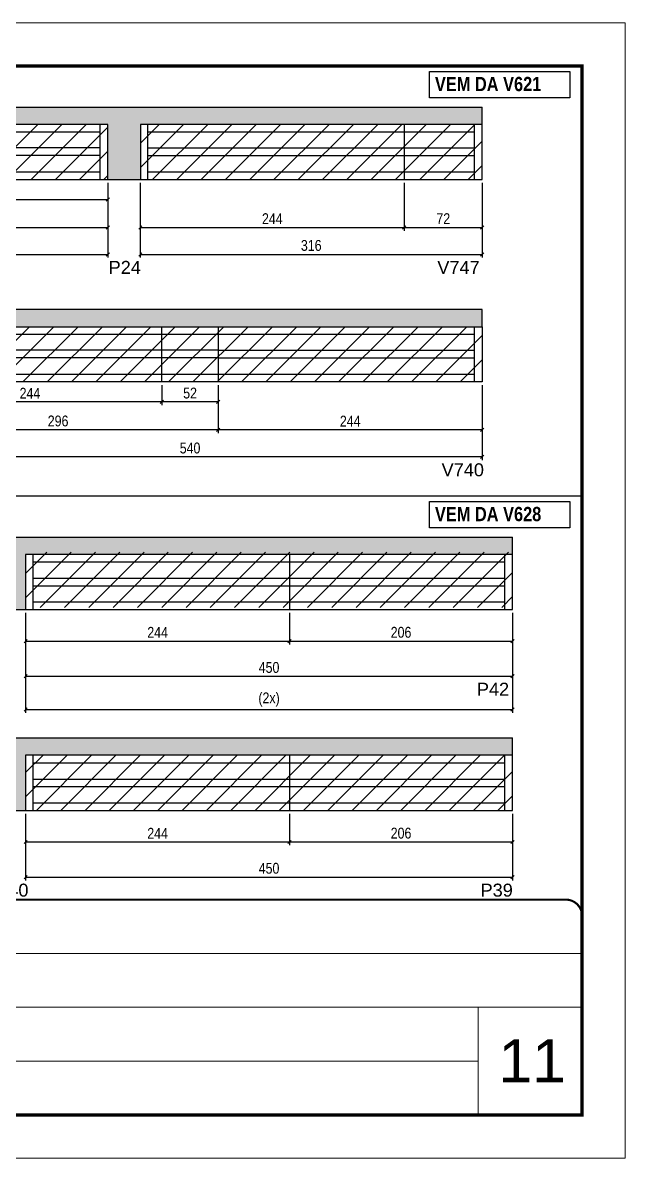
# Model space of a CAD drawing. Extents: x 3309 to 9563, y -2522 to 14608.
# Drawn here: x 7421 to 7978, y 11261 to 12311 of the extents above; entities that cross this region are included whole.
import ezdxf

# ---------------------------------------------------------------- set-up
doc = ezdxf.new("R2010")
doc.units = 0
doc.header["$PDMODE"] = 35
doc.header["$PDSIZE"] = -10
doc.linetypes.add('CONTINUO', pattern=[0])
doc.linetypes.add('DASHED', pattern=[0.75, 0.5, -0.25])
for name, color, linetype in [('5', 5, 'Continuous'), ('COTA', 241, 'Continuous'), ('NOMENCLATURA', 7, 'Continuous'), ('Painéis', 200, 'Continuous'), ('SARR_2.2x7', 40, 'Continuous')]:
    doc.layers.add(name, color=color, linetype=linetype)
for name, color, linetype, lineweight in [('CARIMBO', 255, 'Continuous', 9), ('Folhas', 255, 'Continuous', 9), ('Hachura', 251, 'Continuous', 9), ('SARRAFO DE PRESSAO', 251, 'DASHED', 9)]:
    doc.layers.add(name, color=color, linetype=linetype, lineweight=lineweight)
doc.styles.add('ARIAL', font='arial.ttf')
doc.styles.add('COTA TECNICA', font='techl___.ttf', dxfattribs={"height": 10})
doc.styles.get("Standard").update_dxf_attribs({"font": 'arial.ttf'})
doc.styles.add('TECNICA', font='techb___.ttf', dxfattribs={"height": 10})
doc.dimstyles.new('PAINEL', dxfattribs={"dimtxt": 10, "dimasz": 3, "dimexe": 3, "dimexo": 3, "dimgap": 3, "dimtad": 1, "dimdec": 1, "dimzin": 12, "dimdsep": 46, "dimtxsty": 'COTA TECNICA', "dimblk1": 'OBLIQUE', "dimblk2": 'OBLIQUE', "dimsah": 1, "dimcen": 0.9, "dimclrd": 4, "dimclre": 4, "dimclrt": 240, "dimadec": 1, "dimazin": 3, "dimtfac": 1, "dimtdec": 1, "dimtmove": 0, "dimatfit": 3, "dimfxl": 1, "dimtolj": 1, "dimtzin": 12, "dimarcsym": 0})

# ---------------------------------------------------------------- blocks, each defined once
blk = doc.blocks.new('9999999999')
at = {"color": 30, "linetype": 'CONTINUO'}
for p, q in [((98564.6, 34379.6), (99584, 34379.6)), ((98564.6, 34329.8), (99488, 34329.8)), ((99584, 34329.8), (99488, 34329.8)), ((99488, 34329.8), (99488, 34230.2)), ((98564.6, 34280), (99488, 34280))]:
    blk.add_line(p, q, dxfattribs=at)
at = {"color": 30, "linetype": 'CONTINUO', "const_width": 2}
blk.add_lwpolyline([(99584, 34230.2), (99584, 34414.4, 0.414214), (99569, 34429.4), (98229, 34429.4, 0.414214), (98214, 34414.4), (98214, 34245.2, 0.414214), (98229, 34230.2), (99584, 34230.2)], format="xyb", dxfattribs=at)
at = {"layer": 'Folhas'}
blk.add_lwpolyline([(98139, 34190.2), (99624, 34190.2), (99624, 35240.2), (98139, 35240.2)], close=True, dxfattribs=at)
at = {"layer": 'Folhas', "color": 30, "const_width": 3}
blk.add_lwpolyline([(98214, 34230.2), (99584, 34230.2), (99584, 35200.2), (98214, 35200.2)], close=True, dxfattribs=at)
blk = doc.blocks.new('_Oblique')
at = {"color": 0, "linetype": 'ByBlock', "lineweight": -2}
blk.add_line((-0.5, -0.5), (0.5, 0.5), dxfattribs=at)
blk = doc.blocks.new('*D2179')
at = {"layer": 'COTA', "color": 4, "lineweight": -2, "transparency": 16777216}
for p, q in [((6959.6, 12162.7), (6959.6, 12093.5)), ((7499.6, 12162.7), (7499.6, 12093.5)), ((6959.6, 12096.5), (7499.6, 12096.5))]:
    blk.add_line(p, q, dxfattribs=at)
at = {"layer": 'Defpoints', "color": 0, "transparency": 16777216}
for p in [(6959.6, 12165.7), (7499.6, 12165.7), (7499.6, 12096.5)]:
    blk.add_point(p, dxfattribs=at)
at = {"layer": 'COTA', "color": 4, "lineweight": -2, "transparency": 16777216, "xscale": 3, "yscale": 3, "zscale": 3, "rotation": 180}
blk.add_blockref('_Oblique', (6959.6, 12096.5), dxfattribs=at)
at = {"layer": 'COTA', "color": 4, "lineweight": -2, "transparency": 16777216, "xscale": 3, "yscale": 3, "zscale": 3}
blk.add_blockref('_Oblique', (7499.6, 12096.5), dxfattribs=at)
at = {"layer": 'COTA', "color": 240, "transparency": 16777216, "insert": (7229.6, 12104.6), "char_height": 10, "attachment_point": 5, "style": 'COTA TECNICA'}
blk.add_mtext('\\A1;540', dxfattribs=at)
blk = doc.blocks.new('*D2181')
at = {"layer": 'COTA', "color": 4, "lineweight": -2, "transparency": 16777216}
for p, q in [((7203.6, 12162.7), (7203.6, 12118.4)), ((7499.6, 12162.7), (7499.6, 12118.4)), ((7203.6, 12121.4), (7499.6, 12121.4))]:
    blk.add_line(p, q, dxfattribs=at)
at = {"layer": 'Defpoints', "color": 0, "transparency": 16777216}
for p in [(7203.6, 12165.7), (7499.6, 12165.7), (7499.6, 12121.4)]:
    blk.add_point(p, dxfattribs=at)
at = {"layer": 'COTA', "color": 4, "lineweight": -2, "transparency": 16777216, "xscale": 3, "yscale": 3, "zscale": 3, "rotation": 180}
blk.add_blockref('_Oblique', (7203.6, 12121.4), dxfattribs=at)
at = {"layer": 'COTA', "color": 4, "lineweight": -2, "transparency": 16777216, "xscale": 3, "yscale": 3, "zscale": 3}
blk.add_blockref('_Oblique', (7499.6, 12121.4), dxfattribs=at)
at = {"layer": 'COTA', "color": 240, "transparency": 16777216, "insert": (7351.6, 12129.5), "char_height": 10, "attachment_point": 5, "style": 'COTA TECNICA'}
blk.add_mtext('\\A1;296', dxfattribs=at)
blk = doc.blocks.new('*D2186')
at = {"layer": 'COTA', "color": 4, "lineweight": -2, "transparency": 16777216}
for p, q in [((7255.6, 12162.7), (7255.6, 12144.2)), ((7499.6, 12162.7), (7499.6, 12144.2)), ((7255.6, 12147.2), (7499.6, 12147.2))]:
    blk.add_line(p, q, dxfattribs=at)
at = {"layer": 'Defpoints', "color": 0, "transparency": 16777216}
for p in [(7255.6, 12165.7), (7499.6, 12165.7), (7499.6, 12147.2)]:
    blk.add_point(p, dxfattribs=at)
at = {"layer": 'COTA', "color": 4, "lineweight": -2, "transparency": 16777216, "xscale": 3, "yscale": 3, "zscale": 3, "rotation": 180}
blk.add_blockref('_Oblique', (7255.6, 12147.2), dxfattribs=at)
at = {"layer": 'COTA', "color": 4, "lineweight": -2, "transparency": 16777216, "xscale": 3, "yscale": 3, "zscale": 3}
blk.add_blockref('_Oblique', (7499.6, 12147.2), dxfattribs=at)
at = {"layer": 'COTA', "color": 240, "transparency": 16777216, "insert": (7377.6, 12155.3), "char_height": 10, "attachment_point": 5, "style": 'COTA TECNICA'}
blk.add_mtext('\\A1;244', dxfattribs=at)
blk = doc.blocks.new('*D2187')
at = {"layer": 'COTA', "color": 4, "lineweight": -2, "transparency": 16777216}
for p, q in [((7529.6, 12162.7), (7529.6, 12093.5)), ((7845.6, 12162.7), (7845.6, 12093.5)), ((7529.6, 12096.5), (7845.6, 12096.5))]:
    blk.add_line(p, q, dxfattribs=at)
at = {"layer": 'Defpoints', "color": 0, "transparency": 16777216}
for p in [(7529.6, 12165.7), (7845.6, 12165.7), (7845.6, 12096.5)]:
    blk.add_point(p, dxfattribs=at)
at = {"layer": 'COTA', "color": 4, "lineweight": -2, "transparency": 16777216, "xscale": 3, "yscale": 3, "zscale": 3, "rotation": 180}
blk.add_blockref('_Oblique', (7529.6, 12096.5), dxfattribs=at)
at = {"layer": 'COTA', "color": 4, "lineweight": -2, "transparency": 16777216, "xscale": 3, "yscale": 3, "zscale": 3}
blk.add_blockref('_Oblique', (7845.6, 12096.5), dxfattribs=at)
at = {"layer": 'COTA', "color": 240, "transparency": 16777216, "insert": (7687.6, 12104.7), "char_height": 10, "attachment_point": 5, "style": 'COTA TECNICA'}
blk.add_mtext('\\A1;316', dxfattribs=at)
blk = doc.blocks.new('*D2188')
at = {"layer": 'COTA', "color": 4, "lineweight": -2, "transparency": 16777216}
for p, q in [((7529.6, 12162.7), (7529.6, 12118.4)), ((7773.6, 12162.7), (7773.6, 12118.4)), ((7529.6, 12121.4), (7773.6, 12121.4))]:
    blk.add_line(p, q, dxfattribs=at)
at = {"layer": 'Defpoints', "color": 0, "transparency": 16777216}
for p in [(7529.6, 12165.7), (7773.6, 12165.7), (7773.6, 12121.4)]:
    blk.add_point(p, dxfattribs=at)
at = {"layer": 'COTA', "color": 4, "lineweight": -2, "transparency": 16777216, "xscale": 3, "yscale": 3, "zscale": 3, "rotation": 180}
blk.add_blockref('_Oblique', (7529.6, 12121.4), dxfattribs=at)
at = {"layer": 'COTA', "color": 4, "lineweight": -2, "transparency": 16777216, "xscale": 3, "yscale": 3, "zscale": 3}
blk.add_blockref('_Oblique', (7773.6, 12121.4), dxfattribs=at)
at = {"layer": 'COTA', "color": 240, "transparency": 16777216, "insert": (7651.6, 12129.5), "char_height": 10, "attachment_point": 5, "style": 'COTA TECNICA'}
blk.add_mtext('\\A1;244', dxfattribs=at)
blk = doc.blocks.new('*D2189')
at = {"layer": 'COTA', "color": 4, "lineweight": -2, "transparency": 16777216}
for p, q in [((7773.6, 12162.7), (7773.6, 12118.4)), ((7845.6, 12162.7), (7845.6, 12118.4)), ((7773.6, 12121.4), (7845.6, 12121.4))]:
    blk.add_line(p, q, dxfattribs=at)
at = {"layer": 'Defpoints', "color": 0, "transparency": 16777216}
for p in [(7773.6, 12165.7), (7845.6, 12165.7), (7845.6, 12121.4)]:
    blk.add_point(p, dxfattribs=at)
at = {"layer": 'COTA', "color": 4, "lineweight": -2, "transparency": 16777216, "xscale": 3, "yscale": 3, "zscale": 3, "rotation": 180}
blk.add_blockref('_Oblique', (7773.6, 12121.4), dxfattribs=at)
at = {"layer": 'COTA', "color": 4, "lineweight": -2, "transparency": 16777216, "xscale": 3, "yscale": 3, "zscale": 3}
blk.add_blockref('_Oblique', (7845.6, 12121.4), dxfattribs=at)
at = {"layer": 'COTA', "color": 240, "transparency": 16777216, "insert": (7809.6, 12129.5), "char_height": 10, "attachment_point": 5, "style": 'COTA TECNICA'}
blk.add_mtext('\\A1;72', dxfattribs=at)
blk = doc.blocks.new('*D2190')
at = {"layer": 'COTA', "color": 4, "lineweight": -2, "transparency": 16777216}
for p, q in [((7305.6, 11975.6), (7305.6, 11906.3)), ((7845.6, 11975.6), (7845.6, 11906.3)), ((7845.6, 11909.3), (7305.6, 11909.3))]:
    blk.add_line(p, q, dxfattribs=at)
at = {"layer": 'Defpoints', "color": 0, "transparency": 16777216}
for p in [(7305.6, 11978.6), (7845.6, 11978.6), (7305.6, 11909.3)]:
    blk.add_point(p, dxfattribs=at)
at = {"layer": 'COTA', "color": 4, "lineweight": -2, "transparency": 16777216, "xscale": 3, "yscale": 3, "zscale": 3, "rotation": 180}
blk.add_blockref('_Oblique', (7305.6, 11909.3), dxfattribs=at)
at = {"layer": 'COTA', "color": 4, "lineweight": -2, "transparency": 16777216, "xscale": 3, "yscale": 3, "zscale": 3}
blk.add_blockref('_Oblique', (7845.6, 11909.3), dxfattribs=at)
at = {"layer": 'COTA', "color": 240, "transparency": 16777216, "insert": (7575.6, 11917.4), "char_height": 10, "attachment_point": 5, "style": 'COTA TECNICA'}
blk.add_mtext('\\A1;540', dxfattribs=at)
blk = doc.blocks.new('*D2191')
at = {"layer": 'COTA', "color": 4, "lineweight": -2, "transparency": 16777216}
for p, q in [((7601.6, 11975.6), (7601.6, 11931.2)), ((7845.6, 11975.6), (7845.6, 11931.2)), ((7845.6, 11934.2), (7601.6, 11934.2))]:
    blk.add_line(p, q, dxfattribs=at)
at = {"layer": 'Defpoints', "color": 0, "transparency": 16777216}
for p in [(7601.6, 11978.6), (7845.6, 11978.6), (7601.6, 11934.2)]:
    blk.add_point(p, dxfattribs=at)
at = {"layer": 'COTA', "color": 4, "lineweight": -2, "transparency": 16777216, "xscale": 3, "yscale": 3, "zscale": 3, "rotation": 180}
blk.add_blockref('_Oblique', (7601.6, 11934.2), dxfattribs=at)
at = {"layer": 'COTA', "color": 4, "lineweight": -2, "transparency": 16777216, "xscale": 3, "yscale": 3, "zscale": 3}
blk.add_blockref('_Oblique', (7845.6, 11934.2), dxfattribs=at)
at = {"layer": 'COTA', "color": 240, "transparency": 16777216, "insert": (7723.6, 11942.3), "char_height": 10, "attachment_point": 5, "style": 'COTA TECNICA'}
blk.add_mtext('\\A1;244', dxfattribs=at)
blk = doc.blocks.new('*D2166')
at = {"layer": 'COTA', "color": 4, "lineweight": -2, "transparency": 16777216}
for p, q in [((7305.6, 11975.6), (7305.6, 11931.2)), ((7601.6, 11975.6), (7601.6, 11931.2)), ((7601.6, 11934.2), (7305.6, 11934.2))]:
    blk.add_line(p, q, dxfattribs=at)
at = {"layer": 'Defpoints', "color": 0, "transparency": 16777216}
for p in [(7305.6, 11978.6), (7601.6, 11978.6), (7305.6, 11934.2)]:
    blk.add_point(p, dxfattribs=at)
at = {"layer": 'COTA', "color": 4, "lineweight": -2, "transparency": 16777216, "xscale": 3, "yscale": 3, "zscale": 3, "rotation": 180}
blk.add_blockref('_Oblique', (7305.6, 11934.2), dxfattribs=at)
at = {"layer": 'COTA', "color": 4, "lineweight": -2, "transparency": 16777216, "xscale": 3, "yscale": 3, "zscale": 3}
blk.add_blockref('_Oblique', (7601.6, 11934.2), dxfattribs=at)
at = {"layer": 'COTA', "color": 240, "transparency": 16777216, "insert": (7453.6, 11942.4), "char_height": 10, "attachment_point": 5, "style": 'COTA TECNICA'}
blk.add_mtext('\\A1;296', dxfattribs=at)
blk = doc.blocks.new('*D2167')
at = {"layer": 'COTA', "color": 4, "lineweight": -2, "transparency": 16777216}
for p, q in [((7549.6, 11975.6), (7549.6, 11957.1)), ((7601.6, 11975.6), (7601.6, 11957.1)), ((7601.6, 11960.1), (7549.6, 11960.1))]:
    blk.add_line(p, q, dxfattribs=at)
at = {"layer": 'Defpoints', "color": 0, "transparency": 16777216}
for p in [(7549.6, 11978.6), (7601.6, 11978.6), (7549.6, 11960.1)]:
    blk.add_point(p, dxfattribs=at)
at = {"layer": 'COTA', "color": 4, "lineweight": -2, "transparency": 16777216, "xscale": 3, "yscale": 3, "zscale": 3, "rotation": 180}
blk.add_blockref('_Oblique', (7549.6, 11960.1), dxfattribs=at)
at = {"layer": 'COTA', "color": 4, "lineweight": -2, "transparency": 16777216, "xscale": 3, "yscale": 3, "zscale": 3}
blk.add_blockref('_Oblique', (7601.6, 11960.1), dxfattribs=at)
at = {"layer": 'COTA', "color": 240, "transparency": 16777216, "insert": (7575.6, 11968.2), "char_height": 10, "attachment_point": 5, "style": 'COTA TECNICA'}
blk.add_mtext('\\A1;52', dxfattribs=at)
blk = doc.blocks.new('*D2168')
at = {"layer": 'COTA', "color": 4, "lineweight": -2, "transparency": 16777216}
for p, q in [((7305.6, 11975.6), (7305.6, 11957.1)), ((7549.6, 11975.6), (7549.6, 11957.1)), ((7549.6, 11960.1), (7305.6, 11960.1))]:
    blk.add_line(p, q, dxfattribs=at)
at = {"layer": 'Defpoints', "color": 0, "transparency": 16777216}
for p in [(7305.6, 11978.6), (7549.6, 11978.6), (7305.6, 11960.1)]:
    blk.add_point(p, dxfattribs=at)
at = {"layer": 'COTA', "color": 4, "lineweight": -2, "transparency": 16777216, "xscale": 3, "yscale": 3, "zscale": 3, "rotation": 180}
blk.add_blockref('_Oblique', (7305.6, 11960.1), dxfattribs=at)
at = {"layer": 'COTA', "color": 4, "lineweight": -2, "transparency": 16777216, "xscale": 3, "yscale": 3, "zscale": 3}
blk.add_blockref('_Oblique', (7549.6, 11960.1), dxfattribs=at)
at = {"layer": 'COTA', "color": 240, "transparency": 16777216, "insert": (7427.6, 11968.1), "char_height": 10, "attachment_point": 5, "style": 'COTA TECNICA'}
blk.add_mtext('\\A1;244', dxfattribs=at)
blk = doc.blocks.new('*D2197')
at = {"layer": 'COTA', "color": 4, "lineweight": -2, "transparency": 16777216}
for p, q in [((7423.6, 11765.1), (7423.6, 11703.4)), ((7873.6, 11765.1), (7873.6, 11703.4)), ((7423.6, 11706.4), (7873.6, 11706.4))]:
    blk.add_line(p, q, dxfattribs=at)
at = {"layer": 'Defpoints', "color": 0, "transparency": 16777216}
for p in [(7423.6, 11768.1), (7873.6, 11768.1), (7873.6, 11706.4)]:
    blk.add_point(p, dxfattribs=at)
at = {"layer": 'COTA', "color": 4, "lineweight": -2, "transparency": 16777216, "xscale": 3, "yscale": 3, "zscale": 3, "rotation": 180}
blk.add_blockref('_Oblique', (7423.6, 11706.4), dxfattribs=at)
at = {"layer": 'COTA', "color": 4, "lineweight": -2, "transparency": 16777216, "xscale": 3, "yscale": 3, "zscale": 3}
blk.add_blockref('_Oblique', (7873.6, 11706.4), dxfattribs=at)
at = {"layer": 'COTA', "color": 240, "transparency": 16777216, "insert": (7648.6, 11714.5), "char_height": 10, "attachment_point": 5, "style": 'COTA TECNICA'}
blk.add_mtext('\\A1;450', dxfattribs=at)
blk = doc.blocks.new('*D2198')
at = {"layer": 'COTA', "color": 4, "lineweight": -2, "transparency": 16777216}
for p, q in [((7423.6, 11765.1), (7423.6, 11735.9)), ((7667.6, 11765.1), (7667.6, 11735.9)), ((7423.6, 11738.9), (7667.6, 11738.9))]:
    blk.add_line(p, q, dxfattribs=at)
at = {"layer": 'Defpoints', "color": 0, "transparency": 16777216}
for p in [(7423.6, 11768.1), (7667.6, 11768.1), (7667.6, 11738.9)]:
    blk.add_point(p, dxfattribs=at)
at = {"layer": 'COTA', "color": 4, "lineweight": -2, "transparency": 16777216, "xscale": 3, "yscale": 3, "zscale": 3, "rotation": 180}
blk.add_blockref('_Oblique', (7423.6, 11738.9), dxfattribs=at)
at = {"layer": 'COTA', "color": 4, "lineweight": -2, "transparency": 16777216, "xscale": 3, "yscale": 3, "zscale": 3}
blk.add_blockref('_Oblique', (7667.6, 11738.9), dxfattribs=at)
at = {"layer": 'COTA', "color": 240, "transparency": 16777216, "insert": (7545.6, 11747), "char_height": 10, "attachment_point": 5, "style": 'COTA TECNICA'}
blk.add_mtext('\\A1;244', dxfattribs=at)
blk = doc.blocks.new('*D2199')
at = {"layer": 'COTA', "color": 4, "lineweight": -2, "transparency": 16777216}
for p, q in [((7667.6, 11765.1), (7667.6, 11735.9)), ((7873.6, 11765.1), (7873.6, 11735.9)), ((7667.6, 11738.9), (7873.6, 11738.9))]:
    blk.add_line(p, q, dxfattribs=at)
at = {"layer": 'Defpoints', "color": 0, "transparency": 16777216}
for p in [(7667.6, 11768.1), (7873.6, 11768.1), (7873.6, 11738.9)]:
    blk.add_point(p, dxfattribs=at)
at = {"layer": 'COTA', "color": 4, "lineweight": -2, "transparency": 16777216, "xscale": 3, "yscale": 3, "zscale": 3, "rotation": 180}
blk.add_blockref('_Oblique', (7667.6, 11738.9), dxfattribs=at)
at = {"layer": 'COTA', "color": 4, "lineweight": -2, "transparency": 16777216, "xscale": 3, "yscale": 3, "zscale": 3}
blk.add_blockref('_Oblique', (7873.6, 11738.9), dxfattribs=at)
at = {"layer": 'COTA', "color": 240, "transparency": 16777216, "insert": (7770.6, 11747), "char_height": 10, "attachment_point": 5, "style": 'COTA TECNICA'}
blk.add_mtext('\\A1;206', dxfattribs=at)
blk = doc.blocks.new('*D2200')
at = {"layer": 'COTA', "color": 4, "lineweight": -2, "transparency": 16777216}
for p, q in [((7423.6, 11765.1), (7423.6, 11672.7)), ((7873.6, 11765.1), (7873.6, 11672.7)), ((7423.6, 11675.7), (7873.6, 11675.7))]:
    blk.add_line(p, q, dxfattribs=at)
at = {"layer": 'Defpoints', "color": 0, "transparency": 16777216}
for p in [(7423.6, 11768.1), (7873.6, 11768.1), (7873.6, 11675.7)]:
    blk.add_point(p, dxfattribs=at)
at = {"layer": 'COTA', "color": 4, "lineweight": -2, "transparency": 16777216, "xscale": 3, "yscale": 3, "zscale": 3, "rotation": 180}
blk.add_blockref('_Oblique', (7423.6, 11675.7), dxfattribs=at)
at = {"layer": 'COTA', "color": 4, "lineweight": -2, "transparency": 16777216, "xscale": 3, "yscale": 3, "zscale": 3}
blk.add_blockref('_Oblique', (7873.6, 11675.7), dxfattribs=at)
at = {"layer": 'COTA', "color": 240, "transparency": 16777216, "insert": (7648.6, 11684.9), "char_height": 10, "attachment_point": 5, "style": 'COTA TECNICA'}
blk.add_mtext('\\A1;(2x)', dxfattribs=at)
blk = doc.blocks.new('*D2207')
at = {"layer": 'COTA', "color": 4, "lineweight": -2, "transparency": 16777216}
for p, q in [((7423.6, 11579.3), (7423.6, 11517.7)), ((7873.6, 11579.3), (7873.6, 11517.7)), ((7423.6, 11520.7), (7873.6, 11520.7))]:
    blk.add_line(p, q, dxfattribs=at)
at = {"layer": 'Defpoints', "color": 0, "transparency": 16777216}
for p in [(7423.6, 11582.3), (7873.6, 11582.3), (7873.6, 11520.7)]:
    blk.add_point(p, dxfattribs=at)
at = {"layer": 'COTA', "color": 4, "lineweight": -2, "transparency": 16777216, "xscale": 3, "yscale": 3, "zscale": 3, "rotation": 180}
blk.add_blockref('_Oblique', (7423.6, 11520.7), dxfattribs=at)
at = {"layer": 'COTA', "color": 4, "lineweight": -2, "transparency": 16777216, "xscale": 3, "yscale": 3, "zscale": 3}
blk.add_blockref('_Oblique', (7873.6, 11520.7), dxfattribs=at)
at = {"layer": 'COTA', "color": 240, "transparency": 16777216, "insert": (7648.6, 11528.8), "char_height": 10, "attachment_point": 5, "style": 'COTA TECNICA'}
blk.add_mtext('\\A1;450', dxfattribs=at)
blk = doc.blocks.new('*D2208')
at = {"layer": 'COTA', "color": 4, "lineweight": -2, "transparency": 16777216}
for p, q in [((7423.6, 11579.3), (7423.6, 11550.2)), ((7667.6, 11579.3), (7667.6, 11550.2)), ((7423.6, 11553.2), (7667.6, 11553.2))]:
    blk.add_line(p, q, dxfattribs=at)
at = {"layer": 'Defpoints', "color": 0, "transparency": 16777216}
for p in [(7423.6, 11582.3), (7667.6, 11582.3), (7667.6, 11553.2)]:
    blk.add_point(p, dxfattribs=at)
at = {"layer": 'COTA', "color": 4, "lineweight": -2, "transparency": 16777216, "xscale": 3, "yscale": 3, "zscale": 3, "rotation": 180}
blk.add_blockref('_Oblique', (7423.6, 11553.2), dxfattribs=at)
at = {"layer": 'COTA', "color": 4, "lineweight": -2, "transparency": 16777216, "xscale": 3, "yscale": 3, "zscale": 3}
blk.add_blockref('_Oblique', (7667.6, 11553.2), dxfattribs=at)
at = {"layer": 'COTA', "color": 240, "transparency": 16777216, "insert": (7545.6, 11561.2), "char_height": 10, "attachment_point": 5, "style": 'COTA TECNICA'}
blk.add_mtext('\\A1;244', dxfattribs=at)
blk = doc.blocks.new('*D2209')
at = {"layer": 'COTA', "color": 4, "lineweight": -2, "transparency": 16777216}
for p, q in [((7667.6, 11579.3), (7667.6, 11550.2)), ((7873.6, 11579.3), (7873.6, 11550.2)), ((7667.6, 11553.2), (7873.6, 11553.2))]:
    blk.add_line(p, q, dxfattribs=at)
at = {"layer": 'Defpoints', "color": 0, "transparency": 16777216}
for p in [(7667.6, 11582.3), (7873.6, 11582.3), (7873.6, 11553.2)]:
    blk.add_point(p, dxfattribs=at)
at = {"layer": 'COTA', "color": 4, "lineweight": -2, "transparency": 16777216, "xscale": 3, "yscale": 3, "zscale": 3, "rotation": 180}
blk.add_blockref('_Oblique', (7667.6, 11553.2), dxfattribs=at)
at = {"layer": 'COTA', "color": 4, "lineweight": -2, "transparency": 16777216, "xscale": 3, "yscale": 3, "zscale": 3}
blk.add_blockref('_Oblique', (7873.6, 11553.2), dxfattribs=at)
at = {"layer": 'COTA', "color": 240, "transparency": 16777216, "insert": (7770.6, 11561.3), "char_height": 10, "attachment_point": 5, "style": 'COTA TECNICA'}
blk.add_mtext('\\A1;206', dxfattribs=at)

msp = doc.modelspace()

# ---------------------------------------------------------------- hatches: boundary and pattern name
at = {"layer": 'COTA'}
h = msp.add_hatch(dxfattribs=at)
h.set_pattern_fill('AR-CONC', color=256, scale=0.03)
h.set_pattern_definition([(50, (1.5, 0), (5.4655401, -0.4781726), [0.5715, -6.2865]), (355, (1.5, 0), (-1.0573026, 5.7317054), [0.4572, -5.0292175]), (100.451445, (1.9555, -0.04), (4.4082374, 5.2535326), [0.4857003, -5.3427073]), (46.1842, (1.5, 1.524), (8.1323712, -1.2612698), [0.85725, -9.42975]), (96.63556, (2.178, 1.419), (7.122124, 7.4227837), [0.7285507, -8.0140682]), (351.18415, (1.5, 1.524), (7.122124, 7.4227837), [0.685799, -7.543792]), (21, (2.262, 1.143), (4.5484317, -3.067956), [0.5715, -6.2865]), (326, (2.262, 1.143), (1.8540609, 5.525639), [0.4572, -5.0292]), (71.451445, (2.641, 0.8873), (6.4024926, 2.457683), [0.4857003, -5.3426981]), (37.5, (1.5, 0), (0.0926581, 2.53665117), [0, -4.96824, 0, -5.1054, 0, -5.04825]), (7.5, (1.5, 0), (2.0045899, 3.00541724), [0, -2.91084, 0, -4.85394, 0, -1.92405]), (327.5, (-0.1993, 0), (4.06771786, -0.17186232), [0, -1.905, 0, -5.9436, 0, -7.8867]), (317.5, (-0.9613, 0), (4.4438754, 0.7627947), [0, -2.4765, 0, -3.94716, 0, -5.6007])])
h.paths.add_polyline_path([(7499.63, 12165.71), (7529.63, 12165.71), (7529.63, 12216.71), (7845.63, 12216.71), (7845.63, 12232.71), (6959.63, 12232.71), (6959.63, 12216.71), (7499.63, 12216.71)])
h = msp.add_hatch(dxfattribs=at)
h.set_pattern_fill('AR-CONC', color=256, scale=0.03)
h.set_pattern_definition([(50, (1.5, -187.1567), (5.4655401, -0.4781726), [0.5715, -6.2865]), (355, (1.5, -187.1567), (-1.0573026, 5.7317054), [0.4572, -5.0292175]), (100.451445, (1.9555, -187.1965), (4.4082374, 5.2535326), [0.4857003, -5.3427073]), (46.1842, (1.5, -185.633), (8.1323712, -1.2612698), [0.85725, -9.42975]), (96.63556, (2.178, -185.738), (7.122124, 7.4227837), [0.7285507, -8.0140682]), (351.18415, (1.5, -185.633), (7.122124, 7.4227837), [0.685799, -7.543792]), (21, (2.262, -186.0137), (4.5484317, -3.067956), [0.5715, -6.2865]), (326, (2.262, -186.0137), (1.8540609, 5.525639), [0.4572, -5.0292]), (71.451445, (2.641, -186.2693), (6.4024926, 2.457683), [0.4857003, -5.3426981]), (37.5, (1.5, -187.1567), (0.0926581, 2.53665117), [0, -4.96824, 0, -5.1054, 0, -5.04825]), (7.5, (1.5, -187.1567), (2.0045899, 3.00541724), [0, -2.91084, 0, -4.85394, 0, -1.92405]), (327.5, (-0.1993, -187.1567), (4.06771786, -0.17186232), [0, -1.905, 0, -5.9436, 0, -7.8867]), (317.5, (-0.9613, -187.1567), (4.4438754, 0.7627947), [0, -2.4765, 0, -3.94716, 0, -5.6007])])
h.paths.add_polyline_path([(7305.63, 12029.56), (7845.63, 12029.56), (7845.63, 12045.56), (6959.63, 12045.56), (6959.63, 12029.56), (7275.63, 12029.56), (7275.63, 11978.56), (7305.63, 11978.56)])
h = msp.add_hatch(dxfattribs=at)
h.set_pattern_fill('AR-CONC', color=256, scale=0.03)
h.set_pattern_definition([(50, (0, 750.9614), (5.46554, -0.4781726), [0.5715, -6.2865]), (355, (0, 750.9614), (-1.0573026, 5.7317054), [0.4572, -5.0292175]), (100.451445, (0.4555, 750.9216), (4.4082374, 5.2535326), [0.4857003, -5.3427073]), (46.1842, (0, 752.4854), (8.1323712, -1.26127), [0.85725, -9.42975]), (96.63556, (0.678, 752.38), (7.122124, 7.4227837), [0.7285507, -8.014068]), (351.18415, (0, 752.485), (7.122124, 7.4227837), [0.685799, -7.543792]), (21, (0.762, 752.1044), (4.5484317, -3.067956), [0.5715, -6.2865]), (326, (0.762, 752.1044), (1.8540609, 5.525639), [0.4572, -5.0292]), (71.451445, (1.141, 751.8487), (6.4024926, 2.457683), [0.4857003, -5.3426981]), (37.5, (0, 750.9614), (0.0926581, 2.53665117), [0, -4.96824, 0, -5.1054, 0, -5.04825]), (7.5, (0, 750.9614), (2.0045899, 3.00541724), [0, -2.91084, 0, -4.85394, 0, -1.92405]), (327.5, (-1.6993, 750.9614), (4.06771786, -0.17186232), [0, -1.905, 0, -5.9436, 0, -7.8867]), (317.5, (-2.4613, 750.9614), (4.4438754, 0.7627947), [0, -2.4765, 0, -3.94716, 0, -5.6007])])
h.paths.add_polyline_path([(7423.62, 11819.1), (7873.62, 11819.1), (7873.62, 11835.1), (6943.62, 11835.1), (6943.62, 11819.1), (7393.62, 11819.1), (7393.62, 11768.1), (7423.62, 11768.1)])
h = msp.add_hatch(dxfattribs=at)
h.set_pattern_fill('AR-CONC', color=256, scale=0.03)
h.set_pattern_definition([(50, (0, 565.19), (5.46554, -0.4781726), [0.5715, -6.2865]), (355, (0, 565.19), (-1.0573026, 5.7317054), [0.4572, -5.0292175]), (100.451445, (0.4555, 565.15), (4.4082374, 5.2535326), [0.4857003, -5.3427073]), (46.1842, (0, 566.714), (8.1323712, -1.26127), [0.85725, -9.42975]), (96.63556, (0.678, 566.609), (7.122124, 7.4227837), [0.7285507, -8.014068]), (351.18415, (0, 566.714), (7.122124, 7.4227837), [0.685799, -7.543792]), (21, (0.762, 566.333), (4.5484317, -3.067956), [0.5715, -6.2865]), (326, (0.762, 566.333), (1.8540609, 5.525639), [0.4572, -5.0292]), (71.451445, (1.141, 566.077), (6.4024926, 2.457683), [0.4857003, -5.3426981]), (37.5, (0, 565.1899), (0.0926581, 2.53665117), [0, -4.96824, 0, -5.1054, 0, -5.04825]), (7.5, (0, 565.19), (2.0045899, 3.00541724), [0, -2.91084, 0, -4.85394, 0, -1.92405]), (327.5, (-1.6993, 565.19), (4.06771786, -0.17186232), [0, -1.905, 0, -5.9436, 0, -7.8867]), (317.5, (-2.4613, 565.19), (4.4438754, 0.7627947), [0, -2.4765, 0, -3.94716, 0, -5.6007])])
h.paths.add_polyline_path([(7423.62, 11633.33), (7873.62, 11633.33), (7873.62, 11649.33), (6943.62, 11649.33), (6943.62, 11633.33), (7393.62, 11633.33), (7393.62, 11582.33), (7423.62, 11582.33)])
at = {"layer": 'Hachura', "linetype": 'ByBlock'}
h = msp.add_hatch(dxfattribs=at)
h.set_pattern_fill('ANSI31', color=256, scale=5)
h.paths.add_polyline_path([(7203.63, 12216.71), (6959.63, 12216.71), (6959.63, 12165.71), (7203.63, 12165.71)])
h.paths.add_polyline_path([(7255.63, 12216.71), (7203.63, 12216.71), (7203.63, 12165.71), (7255.63, 12165.71)])
h.paths.add_polyline_path([(7499.63, 12216.71), (7255.63, 12216.71), (7255.63, 12165.71), (7499.63, 12165.71)])
h.paths.add_polyline_path([(7773.63, 12216.71), (7529.63, 12216.71), (7529.63, 12165.71), (7773.63, 12165.71)])
h.paths.add_polyline_path([(7845.63, 12216.71), (7773.63, 12216.71), (7773.63, 12165.71), (7845.63, 12165.71)])
h.paths.add_polyline_path([(7845.63, 12029.56), (7601.63, 12029.56), (7601.63, 11978.56), (7845.63, 11978.56)])
h.paths.add_polyline_path([(7601.63, 12029.56), (7549.63, 12029.56), (7549.63, 11978.56), (7601.63, 11978.56)])
h.paths.add_polyline_path([(7549.63, 12029.56), (7305.63, 12029.56), (7305.63, 11978.56), (7549.63, 11978.56)])
h.paths.add_polyline_path([(7275.63, 12029.56), (7031.63, 12029.56), (7031.63, 11978.56), (7275.63, 11978.56)])
h.paths.add_polyline_path([(7031.63, 12029.56), (6959.63, 12029.56), (6959.63, 11978.56), (7031.63, 11978.56)])
h = msp.add_hatch(dxfattribs=at)
h.set_pattern_fill('ANSI31', color=256, scale=5)
h.paths.add_polyline_path([(7667.62, 11821.1), (7423.62, 11821.1), (7423.62, 11770.1), (7667.62, 11770.1)])
h.paths.add_polyline_path([(7873.62, 11821.1), (7667.62, 11821.1), (7667.62, 11770.1), (7873.62, 11770.1)])
h.paths.add_polyline_path([(7187.62, 11635.33), (6943.62, 11635.33), (6943.62, 11584.33), (7187.62, 11584.33)])
h.paths.add_polyline_path([(7393.62, 11635.33), (7187.62, 11635.33), (7187.62, 11584.33), (7393.62, 11584.33)])
h = msp.add_hatch(dxfattribs=at)
h.set_pattern_fill('ANSI31', color=256, scale=5)
h.set_pattern_definition([(45, (480, 565.19), (-11.22532, 11.22532), [])])
h.paths.add_polyline_path([(7667.62, 11582.33), (7667.62, 11633.33), (7423.62, 11633.33), (7423.62, 11582.33)])
h.paths.add_polyline_path([(7667.62, 11633.33), (7667.62, 11582.33), (7873.62, 11582.33), (7873.62, 11633.33)])

# ---------------------------------------------------------------- linework, layer by layer
at = {"layer": 'COTA'}
for p, q in [((6959.63, 12232.71), (7845.63, 12232.71)), ((7845.63, 12216.71), (7845.63, 12232.71)), ((7499.63, 12165.71), (7529.63, 12165.71)), ((7845.63, 12045.56), (6959.63, 12045.56)), ((7845.63, 12029.56), (7845.63, 12045.56)), ((6567.87, 11873.1), (7937.87, 11873.1)), ((6943.62, 11835.1), (7873.62, 11835.1)), ((7873.62, 11819.1), (7873.62, 11835.1)), ((7393.62, 11768.1), (7423.62, 11768.1)), ((6943.62, 11649.33), (7873.62, 11649.33)), ((7873.62, 11633.33), (7873.62, 11649.33)), ((7393.62, 11582.33), (7423.62, 11582.33))]:
    msp.add_line(p, q, dxfattribs=at)
at = {"layer": 'NOMENCLATURA'}
for points in [[(7796.92, 12265.72), (7926.55, 12265.72), (7926.55, 12241.16), (7796.92, 12241.16)], [(7796.92, 11868.11), (7926.55, 11868.11), (7926.55, 11843.54), (7796.92, 11843.54)]]:
    msp.add_lwpolyline(points, close=True, dxfattribs=at)
at = {"layer": 'Painéis', "linetype": 'ByBlock'}
for p, q in [((7499.63, 12216.71), (6959.63, 12216.71)), ((7499.63, 12165.71), (7499.63, 12216.71)), ((7845.63, 12216.71), (7529.63, 12216.71)), ((7529.63, 12216.71), (7529.63, 12165.71)), ((7773.63, 12216.71), (7773.63, 12165.71)), ((7845.63, 12165.71), (7845.63, 12216.71)), ((6959.63, 12165.71), (7499.63, 12165.71)), ((7529.63, 12165.71), (7845.63, 12165.71)), ((7305.63, 12029.56), (7845.63, 12029.56)), ((7549.63, 11978.56), (7549.63, 12029.56)), ((7601.63, 12029.56), (7601.63, 11978.56)), ((7845.63, 12029.56), (7845.63, 11978.56)), ((7845.63, 11978.56), (7305.63, 11978.56)), ((7873.62, 11819.1), (7423.62, 11819.1)), ((7423.62, 11819.1), (7423.62, 11768.1)), ((7667.62, 11819.1), (7667.62, 11768.1)), ((7873.62, 11768.1), (7873.62, 11819.1)), ((7423.62, 11768.1), (7873.62, 11768.1)), ((7873.62, 11633.33), (7423.62, 11633.33)), ((7423.62, 11633.33), (7423.62, 11582.33)), ((7667.62, 11633.33), (7667.62, 11582.33)), ((7873.62, 11582.33), (7873.62, 11633.33)), ((7423.62, 11582.33), (7873.62, 11582.33))]:
    msp.add_line(p, q, dxfattribs=at)
at = {"layer": 'SARR_2.2x7', "linetype": 'Continuous'}
for p, q in [((7492.63, 12165.71), (7492.63, 12216.71)), ((7536.63, 12165.71), (7536.63, 12216.71)), ((7838.63, 12165.71), (7838.63, 12216.71)), ((7203.63, 12209.71), (7492.63, 12209.71)), ((7536.63, 12209.71), (7773.63, 12209.71)), ((7773.63, 12209.71), (7838.63, 12209.71)), ((7492.63, 12195.06), (7203.63, 12195.06)), ((7536.63, 12195.06), (7773.63, 12195.06)), ((7773.63, 12195.06), (7838.63, 12195.06)), ((7492.63, 12188.06), (7203.63, 12188.06)), ((7536.63, 12188.06), (7773.63, 12188.06)), ((7773.63, 12188.06), (7838.63, 12188.06)), ((7203.63, 12172.71), (7492.63, 12172.71)), ((7536.63, 12172.71), (7773.63, 12172.71)), ((7773.63, 12172.71), (7838.63, 12172.71)), ((7601.63, 12022.56), (7312.63, 12022.56)), ((7838.63, 12022.56), (7601.63, 12022.56)), ((7838.63, 11978.56), (7838.63, 12029.56)), ((7601.63, 12007.9), (7312.63, 12007.9)), ((7601.63, 12007.9), (7838.63, 12007.9)), ((7601.63, 12000.9), (7312.63, 12000.9)), ((7601.63, 12000.9), (7838.63, 12000.9)), ((7601.63, 11985.56), (7312.63, 11985.56)), ((7838.63, 11985.56), (7601.63, 11985.56)), ((7430.62, 11768.1), (7430.62, 11819.1)), ((7866.62, 11768.1), (7866.62, 11819.1)), ((7430.62, 11812.1), (7667.62, 11812.1)), ((7667.62, 11812.1), (7866.62, 11812.1)), ((7430.62, 11797.11), (7667.62, 11797.11)), ((7667.62, 11797.11), (7866.62, 11797.11)), ((7430.62, 11790.11), (7667.62, 11790.11)), ((7667.62, 11790.11), (7866.62, 11790.11)), ((7430.62, 11775.1), (7667.62, 11775.1)), ((7667.62, 11775.1), (7866.62, 11775.1)), ((7430.62, 11582.33), (7430.62, 11633.33)), ((7430.62, 11626.33), (7667.62, 11626.33)), ((7667.62, 11626.33), (7866.62, 11626.33)), ((7866.62, 11582.33), (7866.62, 11633.33)), ((7430.62, 11611.34), (7667.62, 11611.34)), ((7430.62, 11604.34), (7667.62, 11604.34)), ((7667.62, 11611.34), (7866.62, 11611.34)), ((7667.62, 11604.34), (7866.62, 11604.34)), ((7430.62, 11589.33), (7667.62, 11589.33)), ((7667.62, 11589.33), (7866.62, 11589.33))]:
    msp.add_line(p, q, dxfattribs=at)

# ---------------------------------------------------------------- block references
at = {"layer": 'SARRAFO DE PRESSAO', "color": 6, "linetype": 'ByBlock'}
msp.add_blockref('9999999999', (-91646.11, -22929.5), dxfattribs=at)

# ---------------------------------------------------------------- texts
at = {"layer": '5', "linetype": 'Continuous'}
for s, rotation, p in [('P24', 359.99996, (7500.32, 12078.46)), ('V747', 359.99996, (7804.14, 12078.46)), ('V740', 0.00004, (7808.07, 11891.31)), ('P42', 359.99996, (7840.68, 11688.42)), ('P40', 0.00004, (7396.41, 11502.65)), ('P39', 0.00004, (7844.1, 11502.65))]:
    msp.add_text(s, height=12, rotation=rotation, dxfattribs=at).set_placement(p)
at = {"layer": 'CARIMBO', "style": 'ARIAL'}
msp.add_text('11', height=40, dxfattribs=at).set_placement((7860.73, 11330.85))
at = {"layer": 'NOMENCLATURA', "style": 'TECNICA'}
for s, p in [('VEM DA V621', (7801.93, 12247.42)), ('VEM DA V628', (7801.93, 11849.8))]:
    msp.add_text(s, height=13.2, dxfattribs=at).set_placement(p)

# ---------------------------------------------------------------- dimensions: what is measured, and where the dimension line sits
at = {"layer": 'COTA'}
for base, p1, p2, picture, middle in [((7499.63, 12096.48), (6959.63, 12165.71), (7499.63, 12165.71), '*D2179', (7229.63, 12104.59)), ((7845.63, 12096.48), (7529.63, 12165.71), (7845.63, 12165.71), '*D2187', (7687.63, 12104.69)), ((7549.63, 11960.07), (7601.63, 11978.56), (7549.63, 11978.56), '*D2167', (7575.63, 11968.17)), ((7601.63, 11934.23), (7845.63, 11978.56), (7601.63, 11978.56), '*D2191', (7723.63, 11942.31)), ((7873.62, 11706.44), (7423.62, 11768.1), (7873.62, 11768.1), '*D2197', (7648.62, 11714.54)), ((7873.62, 11520.66), (7423.62, 11582.33), (7873.62, 11582.33), '*D2207', (7648.62, 11528.77))]:
    dim = msp.add_linear_dim(base=base, p1=p1, p2=p2, angle=180, dimstyle='PAINEL', dxfattribs=at)
    dim.commit()
    dim.dimension.update_dxf_attribs({"geometry": picture, "text_midpoint": middle})
for base, p1, p2, picture, middle in [((7499.63, 12121.39), (7203.63, 12165.71), (7499.63, 12165.71), '*D2181', (7351.63, 12129.52)), ((7499.63, 12147.22), (7255.63, 12165.71), (7499.63, 12165.71), '*D2186', (7377.63, 12155.29)), ((7845.63, 12121.39), (7773.63, 12165.71), (7845.63, 12165.71), '*D2189', (7809.63, 12129.46)), ((7873.62, 11738.92), (7667.62, 11768.1), (7873.62, 11768.1), '*D2199', (7770.62, 11747.03)), ((7873.62, 11553.15), (7667.62, 11582.33), (7873.62, 11582.33), '*D2209', (7770.62, 11561.25))]:
    dim = msp.add_linear_dim(base=base, p1=p1, p2=p2, dimstyle='PAINEL', override={"dimtmove": 1}, dxfattribs=at)
    dim.commit()
    dim.dimension.update_dxf_attribs({"geometry": picture, "text_midpoint": middle})
for base, p1, p2, picture, middle in [((7773.63, 12121.39), (7529.63, 12165.71), (7773.63, 12165.71), '*D2188', (7651.63, 12129.46)), ((7305.63, 11909.32), (7845.63, 11978.56), (7305.63, 11978.56), '*D2190', (7575.63, 11917.43)), ((7667.62, 11738.92), (7423.62, 11768.1), (7667.62, 11768.1), '*D2198', (7545.62, 11747)), ((7667.62, 11553.15), (7423.62, 11582.33), (7667.62, 11582.33), '*D2208', (7545.62, 11561.22))]:
    dim = msp.add_linear_dim(base=base, p1=p1, p2=p2, dimstyle='PAINEL', dxfattribs=at)
    dim.commit()
    dim.dimension.update_dxf_attribs({"geometry": picture, "text_midpoint": middle})
for base, p1, picture, middle in [((7305.63, 11934.23), (7601.63, 11978.56), '*D2166', (7453.63, 11942.36)), ((7305.63, 11960.07), (7549.63, 11978.56), '*D2168', (7427.63, 11968.14))]:
    dim = msp.add_linear_dim(base=base, p1=p1, p2=(7305.63, 11978.56), angle=180, dimstyle='PAINEL', override={"dimtmove": 1}, dxfattribs=at)
    dim.commit()
    dim.dimension.update_dxf_attribs({"geometry": picture, "text_midpoint": middle})
dim = msp.add_linear_dim(base=(7873.62, 11675.69), p1=(7423.62, 11768.1), p2=(7873.62, 11768.1), text='(2x)', dimstyle='PAINEL', dxfattribs=at)
dim.commit()
dim.dimension.update_dxf_attribs({"geometry": '*D2200', "text_midpoint": (7648.62, 11684.92)})

doc.saveas('drawing.dxf')
